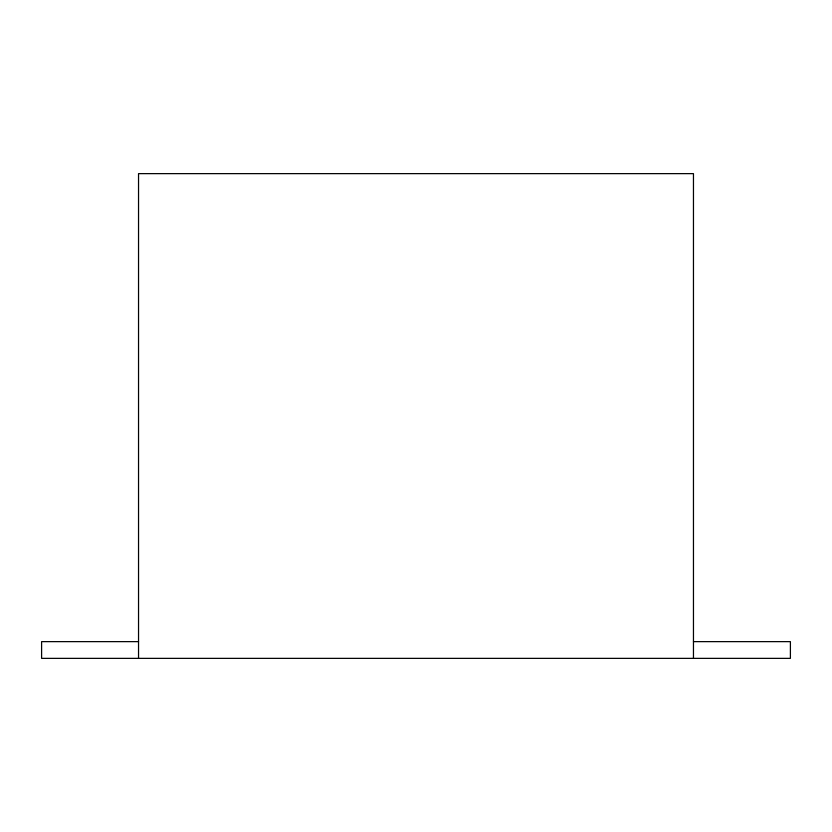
<?xml version="1.0" encoding="UTF-8"?>
<svg xmlns="http://www.w3.org/2000/svg" width="832" height="832" viewBox="0 0 832 832"><rect width="100%" height="100%" fill="white"/><g stroke="black" fill="none" stroke-linecap="round" stroke-linejoin="round"><path stroke-width="1.25" d="M138.538 641.638L41.6 641.638L41.6 658.362L790.4 658.362L790.4 641.638L693.462 641.638M693.462 658.362L693.462 173.638L138.538 173.638L138.538 658.362"/></g></svg>
